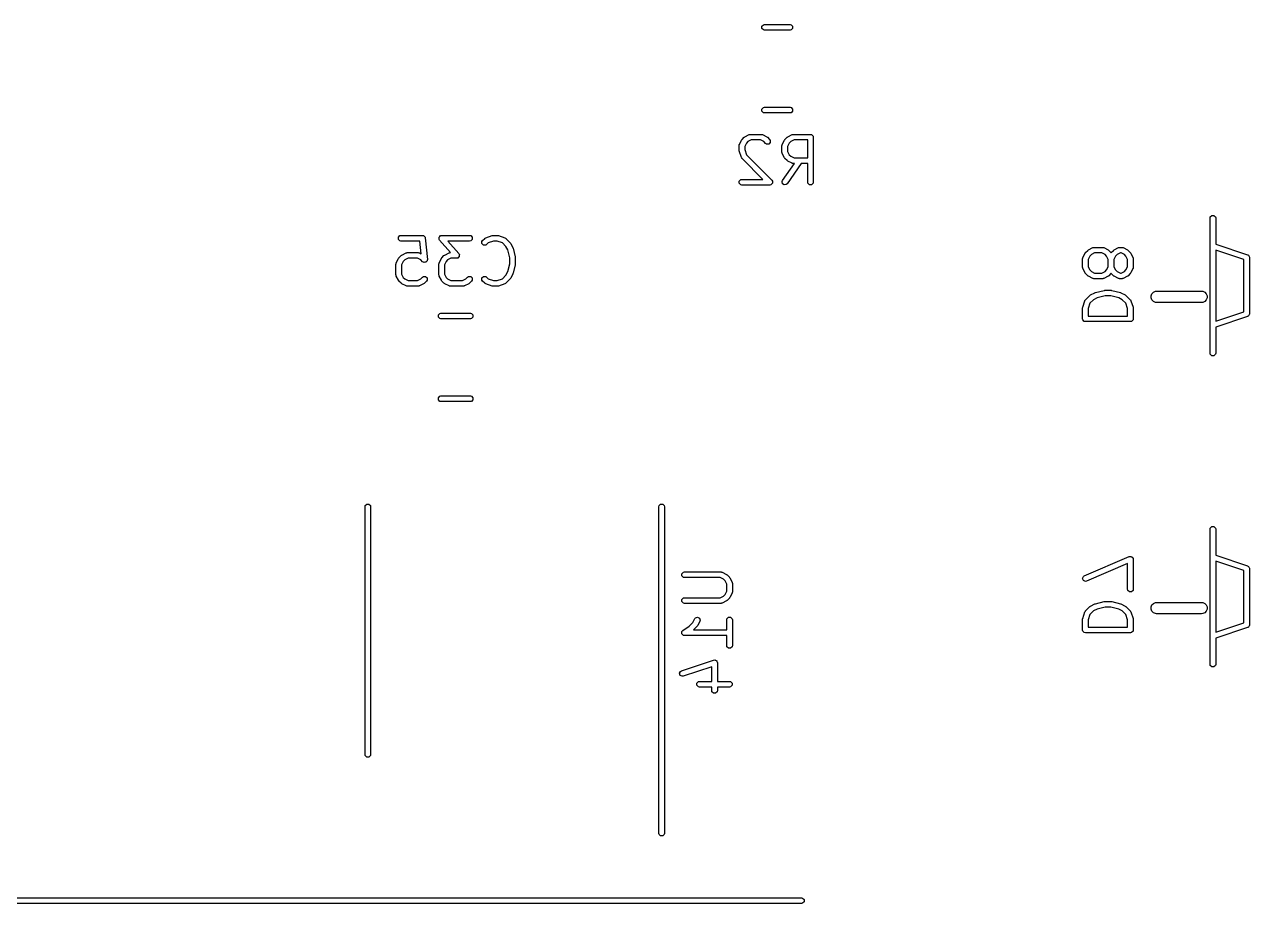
# Model space of a CAD drawing. Header units: inches. Extents: x 0.38 to 5.39, y 0.12 to 3.22.
# Drawn here: x 4.491 to 5.348, y 1.86 to 2.475 of the extents above; entities that cross this region are included whole.
import ezdxf

# ---------------------------------------------------------------- set-up
doc = ezdxf.new("R2010")
doc.units = ezdxf.units.IN
doc.header["$MEASUREMENT"] = 0
doc.layers.add('BLACK', color=250, linetype='CONTINUOUS')

msp = doc.modelspace()

# ---------------------------------------------------------------- linework, layer by layer
at = {"layer": 'BLACK', "linetype": 'CONTINUOUS'}
for p, q in [((5.0069, 2.47363), (5.00796, 2.47469)), ((5.0069, 2.47212), (5.0069, 2.47363)), ((5.00796, 2.47106), (5.0069, 2.47212)), ((5.00796, 2.47469), (5.00872, 2.47484)), ((5.00872, 2.47091), (5.00796, 2.47106)), ((5.00872, 2.47484), (5.0266, 2.47484)), ((5.0266, 2.47091), (5.00872, 2.47091)), ((5.0266, 2.47484), (5.02735, 2.47469)), ((5.02735, 2.47106), (5.0266, 2.47091)), ((5.02735, 2.47469), (5.02842, 2.47363)), ((5.02842, 2.47212), (5.02735, 2.47106)), ((5.02842, 2.47363), (5.02842, 2.47212)), ((5.0069, 2.41575), (5.00796, 2.41682)), ((5.0069, 2.41425), (5.0069, 2.41575)), ((5.00796, 2.41682), (5.00872, 2.41697)), ((5.00872, 2.41697), (5.0266, 2.41697)), ((5.0266, 2.41697), (5.02735, 2.41682)), ((5.02735, 2.41682), (5.02842, 2.41575)), ((5.02842, 2.41575), (5.02842, 2.41425)), ((5.00796, 2.41318), (5.0069, 2.41425)), ((5.00872, 2.41303), (5.00796, 2.41318)), ((5.0266, 2.41303), (5.00872, 2.41303)), ((5.02735, 2.41318), (5.0266, 2.41303)), ((5.02842, 2.41425), (5.02735, 2.41318)), ((4.99094, 2.39011), (4.99096, 2.3902)), ((4.99094, 2.38711), (4.99094, 2.39011)), ((4.99095, 2.39025), (4.99103, 2.39055)), ((4.99096, 2.3902), (4.99095, 2.39025)), ((4.99103, 2.39055), (4.99109, 2.39086)), ((4.99109, 2.39086), (4.99112, 2.39089)), ((4.99112, 2.39089), (4.99115, 2.39099)), ((4.99115, 2.39099), (4.99265, 2.39399)), ((4.99265, 2.39399), (4.99284, 2.39424)), ((4.99284, 2.39424), (4.99302, 2.3945)), ((4.99302, 2.3945), (4.99452, 2.396)), ((4.99452, 2.396), (4.99478, 2.39617)), ((4.99478, 2.39617), (4.99503, 2.39637)), ((4.99603, 2.39194), (4.99488, 2.38964)), ((4.99503, 2.39637), (4.99803, 2.39787)), ((4.99708, 2.39299), (4.99603, 2.39194)), ((4.99937, 2.39414), (4.99708, 2.39299)), ((4.99803, 2.39787), (4.99812, 2.39789)), ((4.99812, 2.39789), (4.99816, 2.39793)), ((4.99816, 2.39793), (4.99847, 2.39799)), ((4.99847, 2.39799), (4.99877, 2.39807)), ((4.99877, 2.39807), (4.99881, 2.39806)), ((4.99881, 2.39806), (4.99891, 2.39807)), ((4.99891, 2.39807), (5.00641, 2.39807)), ((5.00594, 2.39414), (4.99937, 2.39414)), ((5.00824, 2.39299), (5.00594, 2.39414)), ((5.00641, 2.39807), (5.00651, 2.39806)), ((5.00651, 2.39806), (5.00655, 2.39807)), ((5.00655, 2.39807), (5.00685, 2.39799)), ((5.00685, 2.39799), (5.00716, 2.39793)), ((5.00716, 2.39793), (5.00719, 2.39789)), ((5.00719, 2.39789), (5.00729, 2.39787)), ((5.00729, 2.39787), (5.01029, 2.39637)), ((5.00952, 2.39171), (5.00824, 2.39299)), ((5.01016, 2.39129), (5.00952, 2.39171)), ((5.01166, 2.39129), (5.01016, 2.39129)), ((5.01029, 2.39637), (5.01054, 2.39617)), ((5.01054, 2.39617), (5.0108, 2.396)), ((5.0108, 2.396), (5.0123, 2.3945)), ((5.01273, 2.39235), (5.01166, 2.39129)), ((5.0123, 2.3945), (5.01273, 2.39386)), ((5.01273, 2.39386), (5.01273, 2.39235)), ((5.02094, 2.39025), (5.02103, 2.39055)), ((5.02096, 2.3902), (5.02094, 2.39025)), ((5.02094, 2.39011), (5.02096, 2.3902)), ((5.02094, 2.38561), (5.02094, 2.39011)), ((5.02103, 2.39055), (5.02109, 2.39086)), ((5.02109, 2.39086), (5.02112, 2.39089)), ((5.02112, 2.39089), (5.02115, 2.39099)), ((5.02115, 2.39099), (5.02265, 2.39399)), ((5.02265, 2.39399), (5.02284, 2.39424)), ((5.02284, 2.39424), (5.02301, 2.3945)), ((5.02301, 2.3945), (5.02451, 2.396)), ((5.02451, 2.396), (5.02478, 2.39617)), ((5.02478, 2.39617), (5.02503, 2.39637)), ((5.02602, 2.39194), (5.02488, 2.38964)), ((5.02503, 2.39637), (5.02803, 2.39787)), ((5.02707, 2.39299), (5.02602, 2.39194)), ((5.02937, 2.39414), (5.02707, 2.39299)), ((5.02803, 2.39787), (5.02812, 2.39789)), ((5.02812, 2.39789), (5.02815, 2.39793)), ((5.02815, 2.39793), (5.02846, 2.39799)), ((5.02846, 2.39799), (5.02877, 2.39807)), ((5.02877, 2.39807), (5.02881, 2.39806)), ((5.02881, 2.39806), (5.02891, 2.39807)), ((5.02891, 2.39807), (5.0409, 2.39807)), ((5.03894, 2.39414), (5.02937, 2.39414)), ((5.03894, 2.38158), (5.03894, 2.39414)), ((5.0409, 2.39807), (5.04166, 2.39793)), ((5.04166, 2.39793), (5.04272, 2.39686)), ((5.04272, 2.39686), (5.04287, 2.39611)), ((5.04287, 2.39611), (5.04287, 2.36461)), ((4.991, 2.3868), (4.99094, 2.38711)), ((4.99104, 2.38649), (4.991, 2.3868)), ((4.99254, 2.38199), (4.99104, 2.38649)), ((4.99259, 2.3819), (4.99254, 2.38199)), ((4.99259, 2.38185), (4.99259, 2.3819)), ((4.99277, 2.38159), (4.99259, 2.38185)), ((4.99292, 2.38132), (4.99277, 2.38159)), ((4.99488, 2.38964), (4.99488, 2.38743)), ((4.99488, 2.38743), (4.99613, 2.38367)), ((4.99613, 2.38367), (5.0138, 2.366)), ((5.02096, 2.38551), (5.02094, 2.38561)), ((5.02094, 2.38547), (5.02096, 2.38551)), ((5.02103, 2.38516), (5.02094, 2.38547)), ((5.02109, 2.38485), (5.02103, 2.38516)), ((5.02112, 2.38482), (5.02109, 2.38485)), ((5.02115, 2.38473), (5.02112, 2.38482)), ((5.02265, 2.38173), (5.02115, 2.38473)), ((5.02284, 2.38148), (5.02265, 2.38173)), ((5.02301, 2.38122), (5.02284, 2.38148)), ((5.02488, 2.38964), (5.02488, 2.38607)), ((5.02488, 2.38607), (5.02602, 2.38377)), ((5.02602, 2.38377), (5.02707, 2.38273)), ((5.02707, 2.38273), (5.02937, 2.38158)), ((5.02937, 2.38158), (5.03894, 2.38158)), ((4.99296, 2.3813), (4.99292, 2.38132)), ((4.99302, 2.38122), (4.99296, 2.3813)), ((5.00766, 2.36658), (4.99302, 2.38122)), ((5.02129, 2.36574), (5.02962, 2.37764)), ((5.02451, 2.37972), (5.02301, 2.38122)), ((5.02478, 2.37954), (5.02451, 2.37972)), ((5.03443, 2.37764), (5.02452, 2.36348)), ((5.02503, 2.37935), (5.02478, 2.37954)), ((5.02803, 2.37785), (5.02503, 2.37935)), ((5.02812, 2.37782), (5.02803, 2.37785)), ((5.02815, 2.37779), (5.02812, 2.37782)), ((5.02846, 2.37773), (5.02815, 2.37779)), ((5.02877, 2.37765), (5.02846, 2.37773)), ((5.02881, 2.37766), (5.02877, 2.37765)), ((5.02891, 2.37764), (5.02881, 2.37766)), ((5.02962, 2.37764), (5.02891, 2.37764)), ((5.03894, 2.37764), (5.03443, 2.37764)), ((5.03894, 2.36461), (5.03894, 2.37764)), ((4.99109, 2.36536), (4.99216, 2.36643)), ((4.99109, 2.36386), (4.99109, 2.36536)), ((4.99216, 2.36643), (4.99291, 2.36658)), ((4.99291, 2.36658), (5.00766, 2.36658)), ((5.0138, 2.366), (5.01423, 2.36536)), ((5.01423, 2.36536), (5.01423, 2.36386)), ((5.02098, 2.36504), (5.02129, 2.36574)), ((5.02125, 2.36355), (5.02098, 2.36504)), ((5.03909, 2.36386), (5.03894, 2.36461)), ((5.04287, 2.36461), (5.04272, 2.36386)), ((4.99216, 2.36279), (4.99109, 2.36386)), ((4.99291, 2.36264), (4.99216, 2.36279)), ((5.01241, 2.36264), (4.99291, 2.36264)), ((5.01316, 2.36279), (5.01241, 2.36264)), ((5.01423, 2.36386), (5.01316, 2.36279)), ((5.02248, 2.36269), (5.02125, 2.36355)), ((5.02396, 2.36295), (5.02248, 2.36269)), ((5.02452, 2.36348), (5.02396, 2.36295)), ((5.04015, 2.36279), (5.03909, 2.36386)), ((5.04166, 2.36279), (5.04015, 2.36279)), ((5.04272, 2.36386), (5.04166, 2.36279)), ((5.32031, 2.33961), (5.32046, 2.34036)), ((5.32031, 2.24512), (5.32031, 2.33961)), ((5.32046, 2.34036), (5.32153, 2.34142)), ((5.32153, 2.34142), (5.32304, 2.34142)), ((5.32304, 2.34142), (5.3241, 2.34036)), ((5.3241, 2.34036), (5.32425, 2.33961)), ((5.32425, 2.33961), (5.32425, 2.32134)), ((4.75269, 2.32619), (4.75376, 2.32726)), ((4.75269, 2.32468), (4.75269, 2.32619)), ((4.75376, 2.32362), (4.75269, 2.32468)), ((4.75376, 2.32726), (4.75451, 2.32741)), ((4.75451, 2.32347), (4.75376, 2.32362)), ((4.75451, 2.32741), (4.76951, 2.32741)), ((4.76773, 2.32347), (4.75451, 2.32347)), ((4.76862, 2.31459), (4.76773, 2.32347)), ((4.76951, 2.32741), (4.76998, 2.32731)), ((4.76998, 2.32731), (4.77008, 2.32732)), ((4.77008, 2.32732), (4.77012, 2.32728)), ((4.77012, 2.32728), (4.77026, 2.32726)), ((4.77026, 2.32726), (4.77073, 2.32679)), ((4.77073, 2.32679), (4.77124, 2.32637)), ((4.77124, 2.32637), (4.77128, 2.32623)), ((4.77128, 2.32623), (4.77133, 2.32619)), ((4.77133, 2.32619), (4.77133, 2.32609)), ((4.77133, 2.32609), (4.77147, 2.32563)), ((4.77147, 2.32563), (4.77297, 2.31063)), ((4.78114, 2.32481), (4.78119, 2.3255)), ((4.78119, 2.32473), (4.78114, 2.32481)), ((4.78119, 2.32619), (4.78124, 2.32624)), ((4.78119, 2.3255), (4.78119, 2.32619)), ((4.78119, 2.32468), (4.78119, 2.32473)), ((4.78125, 2.32463), (4.78119, 2.32468)), ((4.78124, 2.32631), (4.78176, 2.32677)), ((4.78124, 2.32624), (4.78124, 2.32631)), ((4.78153, 2.32414), (4.78125, 2.32463)), ((4.78917, 2.31541), (4.78153, 2.32414)), ((4.78176, 2.32677), (4.78225, 2.32726)), ((4.78225, 2.32726), (4.78234, 2.32727)), ((4.78234, 2.32727), (4.78238, 2.3273)), ((4.78238, 2.3273), (4.78246, 2.3273)), ((4.78246, 2.3273), (4.78301, 2.32741)), ((4.78301, 2.32741), (4.8025, 2.32741)), ((4.8025, 2.32347), (4.78735, 2.32347)), ((4.78735, 2.32347), (4.79499, 2.31473)), ((4.8025, 2.32741), (4.80326, 2.32726)), ((4.80326, 2.32362), (4.8025, 2.32347)), ((4.80326, 2.32726), (4.80432, 2.32619)), ((4.80432, 2.32468), (4.80326, 2.32362)), ((4.80432, 2.32619), (4.80432, 2.32468)), ((4.81118, 2.32319), (4.81161, 2.32383)), ((4.81118, 2.32168), (4.81118, 2.32319)), ((4.81225, 2.32062), (4.81118, 2.32168)), ((4.81161, 2.32383), (4.81311, 2.32533)), ((4.81311, 2.32533), (4.81319, 2.32538)), ((4.81319, 2.32538), (4.81321, 2.32542)), ((4.81321, 2.32542), (4.81349, 2.32558)), ((4.81349, 2.32558), (4.81375, 2.32576)), ((4.81375, 2.32576), (4.8138, 2.32576)), ((4.8138, 2.32576), (4.81388, 2.3258)), ((4.81388, 2.3258), (4.81838, 2.3273)), ((4.81557, 2.32222), (4.8144, 2.32105)), ((4.81932, 2.32347), (4.81557, 2.32222)), ((4.81838, 2.3273), (4.81869, 2.32734)), ((4.81869, 2.32734), (4.819, 2.32741)), ((4.819, 2.32741), (4.822, 2.32741)), ((4.82168, 2.32347), (4.81932, 2.32347)), ((4.82544, 2.32222), (4.82168, 2.32347)), ((4.822, 2.32741), (4.82231, 2.32734)), ((4.82231, 2.32734), (4.82262, 2.3273)), ((4.82262, 2.3273), (4.82712, 2.3258)), ((4.82788, 2.31977), (4.82544, 2.32222)), ((4.82712, 2.3258), (4.82721, 2.32576)), ((4.82721, 2.32576), (4.82726, 2.32576)), ((4.82726, 2.32576), (4.82752, 2.32558)), ((4.82752, 2.32558), (4.82779, 2.32542)), ((4.82779, 2.32542), (4.82781, 2.32538)), ((4.82781, 2.32538), (4.82789, 2.32533)), ((4.82789, 2.32533), (4.83089, 2.32233)), ((4.83089, 2.32233), (4.83107, 2.32207)), ((4.83107, 2.32207), (4.83126, 2.32182)), ((4.83126, 2.32182), (4.83276, 2.31882)), ((4.75312, 2.31183), (4.75462, 2.31333)), ((4.75462, 2.31333), (4.75488, 2.31351)), ((4.75488, 2.31351), (4.75513, 2.3137)), ((4.75513, 2.3137), (4.75813, 2.3152)), ((4.75813, 2.3152), (4.75822, 2.31523)), ((4.75822, 2.31523), (4.75826, 2.31526)), ((4.75826, 2.31526), (4.75857, 2.31532)), ((4.75857, 2.31532), (4.75887, 2.3154)), ((4.75887, 2.3154), (4.75891, 2.31539)), ((4.75891, 2.31539), (4.75901, 2.31541)), ((4.75901, 2.31541), (4.76651, 2.31541)), ((4.76651, 2.31541), (4.76661, 2.31539)), ((4.76661, 2.31539), (4.76665, 2.3154)), ((4.76665, 2.3154), (4.76695, 2.31532)), ((4.76695, 2.31532), (4.76726, 2.31526)), ((4.76726, 2.31526), (4.76729, 2.31523)), ((4.76729, 2.31523), (4.76739, 2.3152)), ((4.76739, 2.3152), (4.76862, 2.31459)), ((4.78311, 2.31183), (4.78461, 2.31333)), ((4.78461, 2.31333), (4.78488, 2.31351)), ((4.78488, 2.31351), (4.78513, 2.3137)), ((4.78513, 2.3137), (4.78813, 2.3152)), ((4.78813, 2.3152), (4.78822, 2.31523)), ((4.78822, 2.31523), (4.78825, 2.31526)), ((4.78825, 2.31526), (4.78856, 2.31532)), ((4.78856, 2.31532), (4.78887, 2.3154)), ((4.78887, 2.3154), (4.78891, 2.31539)), ((4.78891, 2.31539), (4.78901, 2.31541)), ((4.78901, 2.31541), (4.78917, 2.31541)), ((4.79499, 2.31473), (4.79527, 2.31425)), ((4.79527, 2.31425), (4.79532, 2.31419)), ((4.79532, 2.31419), (4.79532, 2.31415)), ((4.79532, 2.31415), (4.79537, 2.31407)), ((4.79537, 2.31407), (4.79532, 2.31338)), ((4.79532, 2.31338), (4.79532, 2.31269)), ((4.81376, 2.32062), (4.81225, 2.32062)), ((4.8144, 2.32105), (4.81376, 2.32062)), ((4.82914, 2.31725), (4.82788, 2.31977)), ((4.83053, 2.3117), (4.82914, 2.31725)), ((4.83276, 2.31882), (4.83282, 2.31861)), ((4.83282, 2.31861), (4.83291, 2.31842)), ((4.83291, 2.31842), (4.83441, 2.31242)), ((5.23135, 2.31199), (5.23285, 2.31499)), ((5.23285, 2.31499), (5.23305, 2.31524)), ((5.23305, 2.31524), (5.23322, 2.3155)), ((5.23322, 2.3155), (5.23472, 2.317)), ((5.23472, 2.317), (5.23498, 2.31718)), ((5.23498, 2.31718), (5.23523, 2.31737)), ((5.23623, 2.31294), (5.23508, 2.31065)), ((5.23523, 2.31737), (5.23823, 2.31887)), ((5.23728, 2.31399), (5.23623, 2.31294)), ((5.23958, 2.31514), (5.23728, 2.31399)), ((5.23823, 2.31887), (5.23833, 2.3189)), ((5.23833, 2.3189), (5.23836, 2.31893)), ((5.23836, 2.31893), (5.23867, 2.31899)), ((5.23867, 2.31899), (5.23897, 2.31907)), ((5.23897, 2.31907), (5.23902, 2.31906)), ((5.23902, 2.31906), (5.23911, 2.31908)), ((5.23911, 2.31908), (5.24511, 2.31908)), ((5.24465, 2.31514), (5.23958, 2.31514)), ((5.24695, 2.31399), (5.24465, 2.31514)), ((5.24511, 2.31908), (5.24521, 2.31906)), ((5.24521, 2.31906), (5.24525, 2.31907)), ((5.24525, 2.31907), (5.24556, 2.31899)), ((5.24556, 2.31899), (5.24587, 2.31893)), ((5.24587, 2.31893), (5.2459, 2.3189)), ((5.2459, 2.3189), (5.24599, 2.31887)), ((5.24599, 2.31887), (5.24899, 2.31737)), ((5.24799, 2.31294), (5.24695, 2.31399)), ((5.24914, 2.31065), (5.24799, 2.31294)), ((5.24899, 2.31737), (5.24924, 2.31718)), ((5.24924, 2.31718), (5.2495, 2.317)), ((5.2495, 2.317), (5.251, 2.3155)), ((5.251, 2.3155), (5.25111, 2.31534)), ((5.25111, 2.31534), (5.25122, 2.3155)), ((5.25122, 2.3155), (5.25272, 2.317)), ((5.25272, 2.317), (5.25298, 2.31718)), ((5.25298, 2.31718), (5.25323, 2.31737)), ((5.25423, 2.31294), (5.25308, 2.31065)), ((5.25323, 2.31737), (5.25623, 2.31887)), ((5.25528, 2.31399), (5.25423, 2.31294)), ((5.25758, 2.31514), (5.25528, 2.31399)), ((5.25623, 2.31887), (5.25633, 2.3189)), ((5.25633, 2.3189), (5.25636, 2.31893)), ((5.25636, 2.31893), (5.25667, 2.31899)), ((5.25667, 2.31899), (5.25697, 2.31907)), ((5.25697, 2.31907), (5.25701, 2.31906)), ((5.25701, 2.31906), (5.25711, 2.31908)), ((5.25711, 2.31908), (5.25861, 2.31908)), ((5.25815, 2.31514), (5.25758, 2.31514)), ((5.26044, 2.31399), (5.25815, 2.31514)), ((5.25861, 2.31908), (5.25871, 2.31906)), ((5.25871, 2.31906), (5.25875, 2.31907)), ((5.25875, 2.31907), (5.25905, 2.31899)), ((5.25905, 2.31899), (5.25936, 2.31893)), ((5.25936, 2.31893), (5.2594, 2.3189)), ((5.2594, 2.3189), (5.25949, 2.31887)), ((5.25949, 2.31887), (5.26249, 2.31737)), ((5.26149, 2.31294), (5.26044, 2.31399)), ((5.26264, 2.31065), (5.26149, 2.31294)), ((5.26249, 2.31737), (5.26274, 2.31718)), ((5.26274, 2.31718), (5.263, 2.317)), ((5.263, 2.317), (5.2645, 2.3155)), ((5.2645, 2.3155), (5.26468, 2.31524)), ((5.26468, 2.31524), (5.26487, 2.31499)), ((5.26487, 2.31499), (5.26637, 2.31199)), ((5.32425, 2.32134), (5.34653, 2.31391)), ((5.34394, 2.31063), (5.32425, 2.31719)), ((5.32425, 2.31719), (5.32425, 2.26753)), ((5.34653, 2.31391), (5.34661, 2.31387)), ((5.34661, 2.31387), (5.34666, 2.31387)), ((5.34666, 2.31387), (5.34672, 2.31381)), ((5.34672, 2.31381), (5.3472, 2.31353)), ((5.3472, 2.31353), (5.3474, 2.31312)), ((5.3474, 2.31312), (5.34772, 2.3128)), ((4.75104, 2.30744), (4.75106, 2.30754)), ((4.75104, 2.29994), (4.75104, 2.30744)), ((4.75105, 2.30758), (4.75113, 2.30788)), ((4.75106, 2.30754), (4.75105, 2.30758)), ((4.75113, 2.30788), (4.75119, 2.30819)), ((4.75119, 2.30819), (4.75122, 2.30822)), ((4.75122, 2.30822), (4.75125, 2.30832)), ((4.75125, 2.30832), (4.75275, 2.31132)), ((4.75275, 2.31132), (4.75294, 2.31157)), ((4.75294, 2.31157), (4.75312, 2.31183)), ((4.75613, 2.30927), (4.75498, 2.30697)), ((4.75498, 2.30697), (4.75498, 2.30041)), ((4.75718, 2.31032), (4.75613, 2.30927)), ((4.75947, 2.31147), (4.75718, 2.31032)), ((4.76604, 2.31147), (4.75947, 2.31147)), ((4.76834, 2.31032), (4.76604, 2.31147)), ((4.76962, 2.30905), (4.76834, 2.31032)), ((4.77026, 2.30862), (4.76962, 2.30905)), ((4.77036, 2.30862), (4.77026, 2.30862)), ((4.77044, 2.30855), (4.77036, 2.30862)), ((4.7711, 2.30862), (4.77044, 2.30855)), ((4.77176, 2.30862), (4.7711, 2.30862)), ((4.77184, 2.30869), (4.77176, 2.30862)), ((4.77194, 2.3087), (4.77184, 2.30869)), ((4.77236, 2.30922), (4.77194, 2.3087)), ((4.77283, 2.30969), (4.77236, 2.30922)), ((4.77289, 2.30987), (4.77283, 2.30979)), ((4.77283, 2.30979), (4.77283, 2.30969)), ((4.77297, 2.31063), (4.77289, 2.30987)), ((4.78104, 2.30758), (4.78113, 2.30788)), ((4.78106, 2.30754), (4.78104, 2.30758)), ((4.78104, 2.30744), (4.78106, 2.30754)), ((4.78104, 2.29994), (4.78104, 2.30744)), ((4.78113, 2.30788), (4.78119, 2.30819)), ((4.78119, 2.30819), (4.78122, 2.30822)), ((4.78122, 2.30822), (4.78125, 2.30832)), ((4.78125, 2.30832), (4.78275, 2.31132)), ((4.78275, 2.31132), (4.78294, 2.31157)), ((4.78294, 2.31157), (4.78311, 2.31183)), ((4.78612, 2.30927), (4.78498, 2.30697)), ((4.78498, 2.30697), (4.78498, 2.30041)), ((4.78717, 2.31032), (4.78612, 2.30927)), ((4.78947, 2.31147), (4.78717, 2.31032)), ((4.79351, 2.31147), (4.78947, 2.31147)), ((4.79405, 2.31158), (4.79351, 2.31147)), ((4.79414, 2.31157), (4.79405, 2.31158)), ((4.79417, 2.3116), (4.79414, 2.31157)), ((4.79426, 2.31162), (4.79417, 2.3116)), ((4.79475, 2.31211), (4.79426, 2.31162)), ((4.79527, 2.31257), (4.79475, 2.31211)), ((4.79532, 2.31269), (4.79527, 2.31264)), ((4.79527, 2.31264), (4.79527, 2.31257)), ((4.82914, 2.30213), (4.83053, 2.30768)), ((4.83053, 2.30768), (4.83053, 2.3117)), ((4.83441, 2.30696), (4.83291, 2.30096)), ((4.83441, 2.31242), (4.83442, 2.31218)), ((4.83442, 2.3072), (4.83441, 2.30696)), ((4.83442, 2.31218), (4.83447, 2.31194)), ((4.83447, 2.30744), (4.83442, 2.3072)), ((4.83447, 2.31194), (4.83447, 2.30744)), ((5.23115, 2.31125), (5.23123, 2.31155)), ((5.23117, 2.31121), (5.23115, 2.31125)), ((5.23115, 2.31111), (5.23117, 2.31121)), ((5.23115, 2.30511), (5.23115, 2.31111)), ((5.23117, 2.30501), (5.23115, 2.30511)), ((5.23115, 2.30497), (5.23117, 2.30501)), ((5.23123, 2.30467), (5.23115, 2.30497)), ((5.23123, 2.31155), (5.2313, 2.31186)), ((5.2313, 2.30436), (5.23123, 2.30467)), ((5.2313, 2.31186), (5.23133, 2.3119)), ((5.23133, 2.30433), (5.2313, 2.30436)), ((5.23133, 2.3119), (5.23135, 2.31199)), ((5.23135, 2.30423), (5.23133, 2.30433)), ((5.23508, 2.31065), (5.23508, 2.30558)), ((5.23508, 2.30558), (5.23623, 2.30328)), ((5.24799, 2.30328), (5.24914, 2.30558)), ((5.24914, 2.30558), (5.24914, 2.31065)), ((5.25308, 2.31065), (5.25308, 2.30558)), ((5.25308, 2.30558), (5.25423, 2.30328)), ((5.26149, 2.30328), (5.26264, 2.30558)), ((5.26264, 2.30558), (5.26264, 2.31065)), ((5.26637, 2.31199), (5.2664, 2.3119)), ((5.2664, 2.30433), (5.26637, 2.30423)), ((5.2664, 2.3119), (5.26643, 2.31186)), ((5.26643, 2.30436), (5.2664, 2.30433)), ((5.26643, 2.31186), (5.26649, 2.31155)), ((5.26649, 2.30467), (5.26643, 2.30436)), ((5.26649, 2.31155), (5.26657, 2.31125)), ((5.26657, 2.30497), (5.26649, 2.30467)), ((5.26657, 2.31125), (5.26656, 2.31121)), ((5.26656, 2.31121), (5.26658, 2.31111)), ((5.26658, 2.30511), (5.26656, 2.30501)), ((5.26656, 2.30501), (5.26657, 2.30497)), ((5.26658, 2.31111), (5.26658, 2.30511)), ((5.34394, 2.2741), (5.34394, 2.31063)), ((5.34772, 2.3128), (5.34783, 2.31226)), ((5.34783, 2.31226), (5.34787, 2.31219)), ((5.34787, 2.31219), (5.34785, 2.31214)), ((5.34785, 2.31214), (5.34787, 2.31205)), ((5.34787, 2.31205), (5.34787, 2.27268)), ((4.75106, 2.29984), (4.75104, 2.29994)), ((4.75105, 2.2998), (4.75106, 2.29984)), ((4.75113, 2.2995), (4.75105, 2.2998)), ((4.75119, 2.29919), (4.75113, 2.2995)), ((4.75122, 2.29916), (4.75119, 2.29919)), ((4.75125, 2.29906), (4.75122, 2.29916)), ((4.75275, 2.29606), (4.75125, 2.29906)), ((4.75294, 2.29581), (4.75275, 2.29606)), ((4.75312, 2.29555), (4.75294, 2.29581)), ((4.75498, 2.30041), (4.75613, 2.29811)), ((4.75613, 2.29811), (4.75718, 2.29706)), ((4.75718, 2.29706), (4.75947, 2.29591)), ((4.75947, 2.29591), (4.76604, 2.29591)), ((4.76604, 2.29591), (4.76834, 2.29706)), ((4.76834, 2.29706), (4.76962, 2.29833)), ((4.76962, 2.29833), (4.77026, 2.29876)), ((4.77026, 2.29876), (4.77176, 2.29876)), ((4.77176, 2.29876), (4.77283, 2.29769)), ((4.77283, 2.29619), (4.7724, 2.29555)), ((4.77283, 2.29769), (4.77283, 2.29619)), ((4.78106, 2.29984), (4.78104, 2.29994)), ((4.78104, 2.2998), (4.78106, 2.29984)), ((4.78113, 2.2995), (4.78104, 2.2998)), ((4.78119, 2.29919), (4.78113, 2.2995)), ((4.78122, 2.29916), (4.78119, 2.29919)), ((4.78125, 2.29906), (4.78122, 2.29916)), ((4.78275, 2.29606), (4.78125, 2.29906)), ((4.78294, 2.29581), (4.78275, 2.29606)), ((4.78311, 2.29555), (4.78294, 2.29581)), ((4.78498, 2.30041), (4.78612, 2.29811)), ((4.78612, 2.29811), (4.78717, 2.29706)), ((4.78717, 2.29706), (4.78947, 2.29591)), ((4.78947, 2.29591), (4.79754, 2.29591)), ((4.79754, 2.29591), (4.79984, 2.29706)), ((4.79984, 2.29706), (4.80111, 2.29833)), ((4.80111, 2.29833), (4.80175, 2.29876)), ((4.80175, 2.29876), (4.80326, 2.29876)), ((4.80326, 2.29876), (4.80432, 2.29769)), ((4.80432, 2.29619), (4.8039, 2.29555)), ((4.80432, 2.29769), (4.80432, 2.29619)), ((4.81118, 2.29769), (4.81225, 2.29876)), ((4.81118, 2.29619), (4.81118, 2.29769)), ((4.81161, 2.29555), (4.81118, 2.29619)), ((4.81225, 2.29876), (4.81376, 2.29876)), ((4.81376, 2.29876), (4.8144, 2.29833)), ((4.8144, 2.29833), (4.81557, 2.29716)), ((4.81557, 2.29716), (4.81932, 2.29591)), ((4.81932, 2.29591), (4.82168, 2.29591)), ((4.82168, 2.29591), (4.82544, 2.29716)), ((4.82544, 2.29716), (4.82788, 2.29961)), ((4.82788, 2.29961), (4.82914, 2.30213)), ((4.83089, 2.29705), (4.82789, 2.29405)), ((4.83107, 2.29731), (4.83089, 2.29705)), ((4.83126, 2.29756), (4.83107, 2.29731)), ((4.83276, 2.30056), (4.83126, 2.29756)), ((4.83282, 2.30077), (4.83276, 2.30056)), ((4.83291, 2.30096), (4.83282, 2.30077)), ((5.23285, 2.30123), (5.23135, 2.30423)), ((5.23305, 2.30098), (5.23285, 2.30123)), ((5.23322, 2.30072), (5.23305, 2.30098)), ((5.23472, 2.29922), (5.23322, 2.30072)), ((5.23498, 2.29904), (5.23472, 2.29922)), ((5.23523, 2.29885), (5.23498, 2.29904)), ((5.23823, 2.29735), (5.23523, 2.29885)), ((5.23623, 2.30328), (5.23728, 2.30223)), ((5.23728, 2.30223), (5.23958, 2.30108)), ((5.23833, 2.29732), (5.23823, 2.29735)), ((5.23836, 2.29729), (5.23833, 2.29732)), ((5.23867, 2.29723), (5.23836, 2.29729)), ((5.23897, 2.29715), (5.23867, 2.29723)), ((5.23902, 2.29716), (5.23897, 2.29715)), ((5.23911, 2.29714), (5.23902, 2.29716)), ((5.24511, 2.29714), (5.23911, 2.29714)), ((5.23958, 2.30108), (5.24465, 2.30108)), ((5.24465, 2.30108), (5.24695, 2.30223)), ((5.24521, 2.29716), (5.24511, 2.29714)), ((5.24525, 2.29715), (5.24521, 2.29716)), ((5.24556, 2.29723), (5.24525, 2.29715)), ((5.24587, 2.29729), (5.24556, 2.29723)), ((5.2459, 2.29732), (5.24587, 2.29729)), ((5.24599, 2.29735), (5.2459, 2.29732)), ((5.24899, 2.29885), (5.24599, 2.29735)), ((5.24695, 2.30223), (5.24799, 2.30328)), ((5.24924, 2.29904), (5.24899, 2.29885)), ((5.2495, 2.29922), (5.24924, 2.29904)), ((5.251, 2.30072), (5.2495, 2.29922)), ((5.25111, 2.30088), (5.251, 2.30072)), ((5.25122, 2.30072), (5.25111, 2.30088)), ((5.25272, 2.29922), (5.25122, 2.30072)), ((5.25298, 2.29904), (5.25272, 2.29922)), ((5.25323, 2.29885), (5.25298, 2.29904)), ((5.25623, 2.29735), (5.25323, 2.29885)), ((5.25423, 2.30328), (5.25528, 2.30223)), ((5.25528, 2.30223), (5.25758, 2.30108)), ((5.25633, 2.29732), (5.25623, 2.29735)), ((5.25636, 2.29729), (5.25633, 2.29732)), ((5.25667, 2.29723), (5.25636, 2.29729)), ((5.25697, 2.29715), (5.25667, 2.29723)), ((5.25701, 2.29716), (5.25697, 2.29715)), ((5.25711, 2.29714), (5.25701, 2.29716)), ((5.25861, 2.29714), (5.25711, 2.29714)), ((5.25758, 2.30108), (5.25815, 2.30108)), ((5.25815, 2.30108), (5.26044, 2.30223)), ((5.25871, 2.29716), (5.25861, 2.29714)), ((5.25875, 2.29715), (5.25871, 2.29716)), ((5.25905, 2.29723), (5.25875, 2.29715)), ((5.25936, 2.29729), (5.25905, 2.29723)), ((5.2594, 2.29732), (5.25936, 2.29729)), ((5.25949, 2.29735), (5.2594, 2.29732)), ((5.26249, 2.29885), (5.25949, 2.29735)), ((5.26044, 2.30223), (5.26149, 2.30328)), ((5.26274, 2.29904), (5.26249, 2.29885)), ((5.263, 2.29922), (5.26274, 2.29904)), ((5.2645, 2.30072), (5.263, 2.29922)), ((5.26468, 2.30098), (5.2645, 2.30072)), ((5.26487, 2.30123), (5.26468, 2.30098)), ((5.26637, 2.30423), (5.26487, 2.30123)), ((4.75462, 2.29405), (4.75312, 2.29555)), ((4.75488, 2.29387), (4.75462, 2.29405)), ((4.75513, 2.29368), (4.75488, 2.29387)), ((4.75813, 2.29218), (4.75513, 2.29368)), ((4.75822, 2.29215), (4.75813, 2.29218)), ((4.75826, 2.29212), (4.75822, 2.29215)), ((4.75857, 2.29206), (4.75826, 2.29212)), ((4.75887, 2.29198), (4.75857, 2.29206)), ((4.75891, 2.29199), (4.75887, 2.29198)), ((4.75901, 2.29197), (4.75891, 2.29199)), ((4.76651, 2.29197), (4.75901, 2.29197)), ((4.76661, 2.29199), (4.76651, 2.29197)), ((4.76665, 2.29198), (4.76661, 2.29199)), ((4.76695, 2.29206), (4.76665, 2.29198)), ((4.76726, 2.29212), (4.76695, 2.29206)), ((4.76729, 2.29215), (4.76726, 2.29212)), ((4.76739, 2.29218), (4.76729, 2.29215)), ((4.77039, 2.29368), (4.76739, 2.29218)), ((4.77064, 2.29387), (4.77039, 2.29368)), ((4.7709, 2.29405), (4.77064, 2.29387)), ((4.7724, 2.29555), (4.7709, 2.29405)), ((4.78461, 2.29405), (4.78311, 2.29555)), ((4.78488, 2.29387), (4.78461, 2.29405)), ((4.78513, 2.29368), (4.78488, 2.29387)), ((4.78813, 2.29218), (4.78513, 2.29368)), ((4.78822, 2.29215), (4.78813, 2.29218)), ((4.78825, 2.29212), (4.78822, 2.29215)), ((4.78856, 2.29206), (4.78825, 2.29212)), ((4.78887, 2.29198), (4.78856, 2.29206)), ((4.78891, 2.29199), (4.78887, 2.29198)), ((4.78901, 2.29197), (4.78891, 2.29199)), ((4.79801, 2.29197), (4.78901, 2.29197)), ((4.7981, 2.29199), (4.79801, 2.29197)), ((4.79814, 2.29198), (4.7981, 2.29199)), ((4.79845, 2.29206), (4.79814, 2.29198)), ((4.79876, 2.29212), (4.79845, 2.29206)), ((4.79879, 2.29215), (4.79876, 2.29212)), ((4.79889, 2.29218), (4.79879, 2.29215)), ((4.80189, 2.29368), (4.79889, 2.29218)), ((4.80213, 2.29387), (4.80189, 2.29368)), ((4.8024, 2.29405), (4.80213, 2.29387)), ((4.8039, 2.29555), (4.8024, 2.29405)), ((4.81311, 2.29405), (4.81161, 2.29555)), ((4.81319, 2.29399), (4.81311, 2.29405)), ((4.81321, 2.29395), (4.81319, 2.29399)), ((4.81349, 2.2938), (4.81321, 2.29395)), ((4.81375, 2.29362), (4.81349, 2.2938)), ((4.8138, 2.29362), (4.81375, 2.29362)), ((4.81388, 2.29357), (4.8138, 2.29362)), ((4.81838, 2.29207), (4.81388, 2.29357)), ((4.81869, 2.29203), (4.81838, 2.29207)), ((4.819, 2.29197), (4.81869, 2.29203)), ((4.822, 2.29197), (4.819, 2.29197)), ((4.82231, 2.29203), (4.822, 2.29197)), ((4.82262, 2.29207), (4.82231, 2.29203)), ((4.82712, 2.29357), (4.82262, 2.29207)), ((4.82721, 2.29362), (4.82712, 2.29357)), ((4.82726, 2.29362), (4.82721, 2.29362)), ((4.82752, 2.2938), (4.82726, 2.29362)), ((4.82779, 2.29395), (4.82752, 2.2938)), ((4.82781, 2.29399), (4.82779, 2.29395)), ((4.82789, 2.29405), (4.82781, 2.29399)), ((5.23673, 2.28587), (5.23973, 2.28737)), ((5.23973, 2.28737), (5.23994, 2.28743)), ((5.23994, 2.28743), (5.24014, 2.28752)), ((5.24014, 2.28752), (5.24614, 2.28902)), ((5.24614, 2.28902), (5.24638, 2.28903)), ((5.24638, 2.28903), (5.24661, 2.28908)), ((5.24661, 2.28908), (5.25111, 2.28908)), ((5.25111, 2.28908), (5.25135, 2.28903)), ((5.25135, 2.28903), (5.25159, 2.28902)), ((5.25159, 2.28902), (5.25759, 2.28752)), ((5.25759, 2.28752), (5.25778, 2.28743)), ((5.25778, 2.28743), (5.25799, 2.28737)), ((5.25799, 2.28737), (5.26099, 2.28587)), ((5.27964, 2.28668), (5.28073, 2.28776)), ((5.28073, 2.28776), (5.28215, 2.28835)), ((5.28215, 2.28835), (5.28291, 2.28843)), ((5.28291, 2.28843), (5.31441, 2.28843)), ((5.31441, 2.28843), (5.31518, 2.28835)), ((5.31518, 2.28835), (5.3166, 2.28776)), ((5.3166, 2.28776), (5.31768, 2.28668)), ((5.23125, 2.27724), (5.23275, 2.28174)), ((5.23275, 2.28174), (5.2328, 2.28182)), ((5.2328, 2.28187), (5.23297, 2.28213)), ((5.2328, 2.28182), (5.2328, 2.28187)), ((5.23297, 2.28213), (5.23313, 2.2824)), ((5.23313, 2.2824), (5.23317, 2.28242)), ((5.23317, 2.28242), (5.23322, 2.28251)), ((5.23322, 2.28251), (5.23622, 2.28551)), ((5.23633, 2.28005), (5.23508, 2.27629)), ((5.23622, 2.28551), (5.23648, 2.28568)), ((5.23878, 2.2825), (5.23633, 2.28005)), ((5.23648, 2.28568), (5.23673, 2.28587)), ((5.2413, 2.28376), (5.23878, 2.2825)), ((5.24685, 2.28514), (5.2413, 2.28376)), ((5.25087, 2.28514), (5.24685, 2.28514)), ((5.25642, 2.28376), (5.25087, 2.28514)), ((5.25894, 2.2825), (5.25642, 2.28376)), ((5.26139, 2.28005), (5.25894, 2.2825)), ((5.26099, 2.28587), (5.26124, 2.28568)), ((5.26124, 2.28568), (5.2615, 2.28551)), ((5.26264, 2.27629), (5.26139, 2.28005)), ((5.2615, 2.28551), (5.2645, 2.28251)), ((5.2645, 2.28251), (5.26456, 2.28242)), ((5.26456, 2.28242), (5.2646, 2.2824)), ((5.2646, 2.2824), (5.26475, 2.28213)), ((5.26475, 2.28213), (5.26493, 2.28187)), ((5.26493, 2.28187), (5.26493, 2.28182)), ((5.26493, 2.28182), (5.26498, 2.28174)), ((5.26498, 2.28174), (5.26648, 2.27724)), ((5.27905, 2.28526), (5.27964, 2.28668)), ((5.27905, 2.28372), (5.27905, 2.28526)), ((5.27964, 2.2823), (5.27905, 2.28372)), ((5.28073, 2.28121), (5.27964, 2.2823)), ((5.28215, 2.28063), (5.28073, 2.28121)), ((5.28291, 2.28055), (5.28215, 2.28063)), ((5.31441, 2.28055), (5.28291, 2.28055)), ((5.31518, 2.28063), (5.31441, 2.28055)), ((5.3166, 2.28121), (5.31518, 2.28063)), ((5.31768, 2.2823), (5.3166, 2.28121)), ((5.31768, 2.28668), (5.31827, 2.28526)), ((5.31827, 2.28372), (5.31768, 2.2823)), ((5.31827, 2.28526), (5.31827, 2.28372)), ((4.78065, 2.27186), (4.78172, 2.27292)), ((4.78065, 2.27035), (4.78065, 2.27186)), ((4.78172, 2.26928), (4.78065, 2.27035)), ((4.78172, 2.27292), (4.78247, 2.27307)), ((4.78247, 2.27307), (4.80304, 2.27307)), ((4.80304, 2.27307), (4.80379, 2.27292)), ((4.80379, 2.27292), (4.80486, 2.27186)), ((4.80486, 2.27035), (4.80379, 2.26928)), ((4.80486, 2.27186), (4.80486, 2.27035)), ((5.23115, 2.27661), (5.23121, 2.27692)), ((5.23115, 2.26912), (5.23115, 2.27661)), ((5.23121, 2.27692), (5.23125, 2.27724)), ((5.23508, 2.27629), (5.23508, 2.27108)), ((5.23508, 2.27108), (5.26264, 2.27108)), ((5.26264, 2.27108), (5.26264, 2.27629)), ((5.26648, 2.27724), (5.26652, 2.27692)), ((5.26652, 2.27692), (5.26658, 2.27661)), ((5.26658, 2.27661), (5.26658, 2.26912)), ((5.32425, 2.26753), (5.34394, 2.2741)), ((5.34653, 2.27081), (5.32425, 2.26338)), ((5.34661, 2.27086), (5.34653, 2.27081)), ((5.34666, 2.27086), (5.34661, 2.27086)), ((5.34672, 2.27092), (5.34666, 2.27086)), ((5.3472, 2.27119), (5.34672, 2.27092)), ((5.3474, 2.2716), (5.3472, 2.27119)), ((5.34772, 2.27192), (5.3474, 2.2716)), ((5.34783, 2.27246), (5.34772, 2.27192)), ((5.34787, 2.27254), (5.34783, 2.27246)), ((5.34787, 2.27268), (5.34785, 2.27258)), ((5.34785, 2.27258), (5.34787, 2.27254)), ((4.78247, 2.26913), (4.78172, 2.26928)), ((4.80304, 2.26913), (4.78247, 2.26913)), ((4.80379, 2.26928), (4.80304, 2.26913)), ((5.2313, 2.26836), (5.23115, 2.26912)), ((5.23236, 2.2673), (5.2313, 2.26836)), ((5.23311, 2.26715), (5.23236, 2.2673)), ((5.26461, 2.26715), (5.23311, 2.26715)), ((5.26536, 2.2673), (5.26461, 2.26715)), ((5.26643, 2.26836), (5.26536, 2.2673)), ((5.26658, 2.26912), (5.26643, 2.26836)), ((5.32425, 2.26338), (5.32425, 2.24512)), ((5.32046, 2.24436), (5.32031, 2.24512)), ((5.32153, 2.2433), (5.32046, 2.24436)), ((5.3241, 2.24436), (5.32304, 2.2433)), ((5.32425, 2.24512), (5.3241, 2.24436)), ((5.32304, 2.2433), (5.32153, 2.2433)), ((4.78065, 2.21398), (4.78172, 2.21505)), ((4.78065, 2.21248), (4.78065, 2.21398)), ((4.78172, 2.21141), (4.78065, 2.21248)), ((4.78172, 2.21505), (4.78247, 2.2152)), ((4.78247, 2.21126), (4.78172, 2.21141)), ((4.78247, 2.2152), (4.80304, 2.2152)), ((4.80304, 2.21126), (4.78247, 2.21126)), ((4.80304, 2.2152), (4.80379, 2.21505)), ((4.80379, 2.21141), (4.80304, 2.21126)), ((4.80379, 2.21505), (4.80486, 2.21398)), ((4.80486, 2.21248), (4.80379, 2.21141)), ((4.80486, 2.21398), (4.80486, 2.21248)), ((4.72937, 2.13783), (4.72952, 2.13859)), ((4.72937, 2.05122), (4.72937, 2.13783)), ((4.72952, 2.13859), (4.73059, 2.13965)), ((4.73059, 2.13965), (4.73209, 2.13965)), ((4.73209, 2.13965), (4.73316, 2.13859)), ((4.73316, 2.13859), (4.73331, 2.13783)), ((4.73331, 2.13783), (4.73331, 2.05122)), ((4.93488, 2.13783), (4.93503, 2.13859)), ((4.93488, 2.05122), (4.93488, 2.13783)), ((4.93503, 2.13859), (4.9361, 2.13965)), ((4.9361, 2.13965), (4.9376, 2.13965)), ((4.9376, 2.13965), (4.93867, 2.13859)), ((4.93867, 2.13859), (4.93882, 2.13783)), ((4.93882, 2.13783), (4.93882, 2.05122)), ((5.32031, 2.12209), (5.32046, 2.12284)), ((5.32031, 2.0276), (5.32031, 2.12209)), ((5.32046, 2.12284), (5.32153, 2.12391)), ((5.32153, 2.12391), (5.32304, 2.12391)), ((5.32304, 2.12391), (5.3241, 2.12284)), ((5.3241, 2.12284), (5.32425, 2.12209)), ((5.32425, 2.12209), (5.32425, 2.10382)), ((5.23234, 2.0894), (5.26383, 2.1029)), ((5.26383, 2.1029), (5.26385, 2.1029)), ((5.26385, 2.1029), (5.26386, 2.10291)), ((5.26386, 2.10291), (5.26388, 2.10291)), ((5.26388, 2.10291), (5.26459, 2.10306)), ((5.26459, 2.10306), (5.26496, 2.10291)), ((5.26496, 2.10291), (5.26536, 2.10291)), ((5.26536, 2.10291), (5.26563, 2.10264)), ((5.26563, 2.10264), (5.26599, 2.1025)), ((5.26599, 2.1025), (5.26614, 2.10213)), ((5.26614, 2.10213), (5.26643, 2.10184)), ((5.26643, 2.10184), (5.26657, 2.10113)), ((5.26657, 2.10113), (5.26658, 2.10111)), ((5.26658, 2.10111), (5.26658, 2.10111)), ((5.26658, 2.10111), (5.26658, 2.10109)), ((5.26658, 2.10109), (5.26658, 2.08009)), ((5.32425, 2.10382), (5.34653, 2.0964)), ((5.34394, 2.09311), (5.32425, 2.09967)), ((5.32425, 2.09967), (5.32425, 2.05001)), ((4.95097, 2.09097), (4.95204, 2.09203)), ((4.95097, 2.08946), (4.95097, 2.09097)), ((4.95204, 2.09203), (4.95279, 2.09218)), ((4.95279, 2.09218), (4.97829, 2.09218)), ((4.97829, 2.09218), (4.97838, 2.09216)), ((4.97838, 2.09216), (4.97843, 2.09218)), ((4.97843, 2.09218), (4.97873, 2.0921)), ((4.97873, 2.0921), (4.97904, 2.09203)), ((4.97904, 2.09203), (4.97907, 2.092)), ((4.97907, 2.092), (4.97917, 2.09198)), ((4.97917, 2.09198), (4.98217, 2.09048)), ((4.98217, 2.09048), (4.98242, 2.09028)), ((4.98242, 2.09028), (4.98268, 2.09011)), ((5.26264, 2.0981), (5.23389, 2.08578)), ((5.26264, 2.08009), (5.26264, 2.0981)), ((5.34394, 2.05658), (5.34394, 2.09311)), ((5.34653, 2.0964), (5.34661, 2.09635)), ((5.34661, 2.09635), (5.34666, 2.09635)), ((5.34666, 2.09635), (5.34672, 2.09629)), ((5.34672, 2.09629), (5.3472, 2.09601)), ((5.3472, 2.09601), (5.3474, 2.0956)), ((5.3474, 2.0956), (5.34772, 2.09528)), ((5.34772, 2.09528), (5.34783, 2.09474)), ((5.34783, 2.09474), (5.34787, 2.09467)), ((5.34787, 2.09467), (5.34785, 2.09462)), ((5.34785, 2.09462), (5.34787, 2.09453)), ((5.34787, 2.09453), (5.34787, 2.05516)), ((4.95204, 2.0884), (4.95097, 2.08946)), ((4.95279, 2.08825), (4.95204, 2.0884)), ((4.97782, 2.08825), (4.95279, 2.08825)), ((4.98012, 2.0871), (4.97782, 2.08825)), ((4.98117, 2.08605), (4.98012, 2.0871)), ((4.98232, 2.08375), (4.98117, 2.08605)), ((4.98232, 2.07868), (4.98232, 2.08375)), ((4.98268, 2.09011), (4.98418, 2.08861)), ((4.98418, 2.08861), (4.98435, 2.08835)), ((4.98435, 2.08835), (4.98455, 2.0881)), ((4.98455, 2.0881), (4.98605, 2.0851)), ((4.98605, 2.0851), (4.98607, 2.085)), ((4.98607, 2.085), (4.98611, 2.08497)), ((4.98611, 2.08497), (4.98617, 2.08466)), ((4.98617, 2.08466), (4.98625, 2.08436)), ((4.98625, 2.08436), (4.98624, 2.08431)), ((4.98624, 2.08431), (4.98626, 2.08422)), ((4.98626, 2.08422), (4.98626, 2.07822)), ((5.23115, 2.08757), (5.23171, 2.08897)), ((5.23174, 2.08618), (5.23115, 2.08757)), ((5.23171, 2.08897), (5.23234, 2.0894)), ((5.23314, 2.08562), (5.23174, 2.08618)), ((5.23389, 2.08578), (5.23314, 2.08562)), ((4.95097, 2.07297), (4.95204, 2.07404)), ((4.95204, 2.07404), (4.95279, 2.07419)), ((4.95279, 2.07419), (4.97782, 2.07419)), ((4.97782, 2.07419), (4.98012, 2.07534)), ((4.98012, 2.07534), (4.98117, 2.07638)), ((4.98117, 2.07638), (4.98232, 2.07868)), ((4.98418, 2.07383), (4.98268, 2.07233)), ((4.98435, 2.07409), (4.98418, 2.07383)), ((4.98455, 2.07434), (4.98435, 2.07409)), ((4.98605, 2.07734), (4.98455, 2.07434)), ((4.98607, 2.07743), (4.98605, 2.07734)), ((4.98611, 2.07746), (4.98607, 2.07743)), ((4.98617, 2.07777), (4.98611, 2.07746)), ((4.98625, 2.07808), (4.98617, 2.07777)), ((4.98626, 2.07822), (4.98624, 2.07812)), ((4.98624, 2.07812), (4.98625, 2.07808)), ((5.26279, 2.07934), (5.26264, 2.08009)), ((5.26386, 2.07827), (5.26279, 2.07934)), ((5.26536, 2.07827), (5.26386, 2.07827)), ((5.26643, 2.07934), (5.26536, 2.07827)), ((5.26658, 2.08009), (5.26643, 2.07934)), ((4.95097, 2.07146), (4.95097, 2.07297)), ((4.95204, 2.0704), (4.95097, 2.07146)), ((4.95279, 2.07025), (4.95204, 2.0704)), ((4.97829, 2.07025), (4.95279, 2.07025)), ((4.97838, 2.07027), (4.97829, 2.07025)), ((4.97843, 2.07025), (4.97838, 2.07027)), ((4.97873, 2.07034), (4.97843, 2.07025)), ((4.97904, 2.0704), (4.97873, 2.07034)), ((4.97907, 2.07043), (4.97904, 2.0704)), ((4.97917, 2.07046), (4.97907, 2.07043)), ((4.98217, 2.07196), (4.97917, 2.07046)), ((4.98242, 2.07215), (4.98217, 2.07196)), ((4.98268, 2.07233), (4.98242, 2.07215)), ((5.2328, 2.06435), (5.23297, 2.06461)), ((5.23297, 2.06461), (5.23313, 2.06488)), ((5.23313, 2.06488), (5.23317, 2.0649)), ((5.23317, 2.0649), (5.23322, 2.06499)), ((5.23322, 2.06499), (5.23622, 2.06799)), ((5.23622, 2.06799), (5.23648, 2.06816)), ((5.23878, 2.06498), (5.23633, 2.06253)), ((5.23648, 2.06816), (5.23673, 2.06835)), ((5.23673, 2.06835), (5.23973, 2.06985)), ((5.2413, 2.06624), (5.23878, 2.06498)), ((5.23973, 2.06985), (5.23994, 2.06991)), ((5.23994, 2.06991), (5.24014, 2.07)), ((5.24014, 2.07), (5.24614, 2.0715)), ((5.24685, 2.06762), (5.2413, 2.06624)), ((5.24614, 2.0715), (5.24638, 2.07151)), ((5.24638, 2.07151), (5.24661, 2.07156)), ((5.24661, 2.07156), (5.25111, 2.07156)), ((5.25087, 2.06762), (5.24685, 2.06762)), ((5.25642, 2.06624), (5.25087, 2.06762)), ((5.25111, 2.07156), (5.25135, 2.07151)), ((5.25135, 2.07151), (5.25159, 2.0715)), ((5.25159, 2.0715), (5.25759, 2.07)), ((5.25894, 2.06498), (5.25642, 2.06624)), ((5.25759, 2.07), (5.25778, 2.06991)), ((5.25778, 2.06991), (5.25799, 2.06985)), ((5.25799, 2.06985), (5.26099, 2.06835)), ((5.26139, 2.06253), (5.25894, 2.06498)), ((5.26099, 2.06835), (5.26124, 2.06816)), ((5.26124, 2.06816), (5.2615, 2.06799)), ((5.2615, 2.06799), (5.2645, 2.06499)), ((5.2645, 2.06499), (5.26456, 2.0649)), ((5.26456, 2.0649), (5.2646, 2.06488)), ((5.2646, 2.06488), (5.26475, 2.06461)), ((5.26475, 2.06461), (5.26493, 2.06435)), ((5.27905, 2.06774), (5.27964, 2.06916)), ((5.27905, 2.0662), (5.27905, 2.06774)), ((5.27964, 2.06478), (5.27905, 2.0662)), ((5.27964, 2.06916), (5.28073, 2.07024)), ((5.28073, 2.0637), (5.27964, 2.06478)), ((5.28073, 2.07024), (5.28215, 2.07083)), ((5.28215, 2.07083), (5.28291, 2.07091)), ((5.28291, 2.07091), (5.31441, 2.07091)), ((5.31441, 2.07091), (5.31518, 2.07083)), ((5.31518, 2.07083), (5.3166, 2.07024)), ((5.3166, 2.07024), (5.31768, 2.06916)), ((5.31768, 2.06478), (5.3166, 2.0637)), ((5.31768, 2.06916), (5.31827, 2.06774)), ((5.31827, 2.0662), (5.31768, 2.06478)), ((5.31827, 2.06774), (5.31827, 2.0662)), ((4.95604, 2.05425), (4.95867, 2.05689)), ((4.95867, 2.05689), (4.96003, 2.0596)), ((4.96003, 2.0596), (4.9605, 2.06021)), ((4.9605, 2.06021), (4.96193, 2.06068)), ((4.96193, 2.06068), (4.96328, 2.06001)), ((4.96355, 2.05784), (4.96205, 2.05484)), ((4.96328, 2.06001), (4.96375, 2.05858)), ((4.96375, 2.05858), (4.96355, 2.05784)), ((4.98232, 2.05872), (4.98247, 2.05947)), ((4.98232, 2.05169), (4.98232, 2.05872)), ((4.98247, 2.05947), (4.98353, 2.06054)), ((4.98353, 2.06054), (4.98504, 2.06054)), ((4.98504, 2.06054), (4.98611, 2.05947)), ((4.98611, 2.05947), (4.98626, 2.05872)), ((4.98626, 2.05872), (4.98626, 2.04072)), ((5.23115, 2.05909), (5.23121, 2.0594)), ((5.23115, 2.0516), (5.23115, 2.05909)), ((5.23121, 2.0594), (5.23125, 2.05972)), ((5.23125, 2.05972), (5.23275, 2.06422)), ((5.23275, 2.06422), (5.2328, 2.0643)), ((5.2328, 2.0643), (5.2328, 2.06435)), ((5.23633, 2.06253), (5.23508, 2.05878)), ((5.23508, 2.05878), (5.23508, 2.05356)), ((5.26264, 2.05878), (5.26139, 2.06253)), ((5.26264, 2.05356), (5.26264, 2.05878)), ((5.26493, 2.06435), (5.26493, 2.0643)), ((5.26493, 2.0643), (5.26498, 2.06422)), ((5.26498, 2.06422), (5.26648, 2.05972)), ((5.26648, 2.05972), (5.26652, 2.0594)), ((5.26652, 2.0594), (5.26658, 2.05909)), ((5.26658, 2.05909), (5.26658, 2.0516)), ((5.28215, 2.06311), (5.28073, 2.0637)), ((5.28291, 2.06303), (5.28215, 2.06311)), ((5.31441, 2.06303), (5.28291, 2.06303)), ((5.31518, 2.06311), (5.31441, 2.06303)), ((5.3166, 2.0637), (5.31518, 2.06311)), ((5.32425, 2.05001), (5.34394, 2.05658)), ((4.72937, 1.96461), (4.72937, 2.05122)), ((4.73331, 2.05122), (4.73331, 1.96461)), ((4.93488, 1.90949), (4.93488, 2.05122)), ((4.93882, 2.05122), (4.93882, 1.90949)), ((4.95086, 2.04934), (4.95097, 2.0499)), ((4.95097, 2.04917), (4.95086, 2.04934)), ((4.95097, 2.05047), (4.95112, 2.05062)), ((4.95097, 2.0499), (4.95097, 2.05047)), ((4.95097, 2.04897), (4.95097, 2.04917)), ((4.95138, 2.04856), (4.95097, 2.04897)), ((4.95112, 2.05062), (4.95116, 2.05082)), ((4.95116, 2.05082), (4.9517, 2.05136)), ((4.9517, 2.04809), (4.95138, 2.04856)), ((4.9517, 2.05136), (4.95604, 2.05425)), ((4.95189, 2.04805), (4.9517, 2.04809)), ((4.95204, 2.0479), (4.95189, 2.04805)), ((4.95279, 2.04775), (4.95204, 2.0479)), ((4.98232, 2.04775), (4.95279, 2.04775)), ((4.96168, 2.05433), (4.95904, 2.05169)), ((4.95904, 2.05169), (4.98232, 2.05169)), ((4.96186, 2.05459), (4.96168, 2.05433)), ((4.96205, 2.05484), (4.96186, 2.05459)), ((4.98232, 2.04072), (4.98232, 2.04775)), ((5.2313, 2.05084), (5.23115, 2.0516)), ((5.23236, 2.04978), (5.2313, 2.05084)), ((5.23311, 2.04963), (5.23236, 2.04978)), ((5.26461, 2.04963), (5.23311, 2.04963)), ((5.23508, 2.05356), (5.26264, 2.05356)), ((5.26536, 2.04978), (5.26461, 2.04963)), ((5.26643, 2.05084), (5.26536, 2.04978)), ((5.26658, 2.0516), (5.26643, 2.05084)), ((5.34653, 2.05329), (5.32425, 2.04586)), ((5.34661, 2.05334), (5.34653, 2.05329)), ((5.34666, 2.05334), (5.34661, 2.05334)), ((5.34672, 2.0534), (5.34666, 2.05334)), ((5.3472, 2.05367), (5.34672, 2.0534)), ((5.3474, 2.05408), (5.3472, 2.05367)), ((5.34772, 2.0544), (5.3474, 2.05408)), ((5.34783, 2.05494), (5.34772, 2.0544)), ((5.34787, 2.05502), (5.34783, 2.05494)), ((5.34787, 2.05516), (5.34785, 2.05506)), ((5.34785, 2.05506), (5.34787, 2.05502)), ((4.98247, 2.03997), (4.98232, 2.04072)), ((4.98353, 2.0389), (4.98247, 2.03997)), ((4.98504, 2.0389), (4.98353, 2.0389)), ((4.98611, 2.03997), (4.98504, 2.0389)), ((4.98626, 2.04072), (4.98611, 2.03997)), ((5.32425, 2.04586), (5.32425, 2.0276)), ((4.95067, 2.02309), (4.97317, 2.03059)), ((4.97317, 2.03059), (4.97393, 2.03069)), ((4.97393, 2.03069), (4.97422, 2.03054)), ((4.97422, 2.03054), (4.97454, 2.03054)), ((4.97454, 2.03054), (4.97487, 2.03022)), ((4.97487, 2.03022), (4.97528, 2.03001)), ((4.94933, 2.02136), (4.95, 2.02271)), ((4.95, 2.02271), (4.95067, 2.02309)), ((4.97182, 2.02599), (4.95191, 2.01936)), ((4.97182, 2.01569), (4.97182, 2.02599)), ((4.97528, 2.03001), (4.97538, 2.02971)), ((4.97538, 2.02971), (4.97561, 2.02948)), ((4.97561, 2.02948), (4.97576, 2.02872)), ((4.97576, 2.02872), (4.97576, 2.01569)), ((5.32046, 2.02685), (5.32031, 2.0276)), ((5.32153, 2.02578), (5.32046, 2.02685)), ((5.32304, 2.02578), (5.32153, 2.02578)), ((5.3241, 2.02685), (5.32304, 2.02578)), ((5.32425, 2.0276), (5.3241, 2.02685)), ((4.9498, 2.01993), (4.94933, 2.02136)), ((4.95115, 2.01926), (4.9498, 2.01993)), ((4.95191, 2.01936), (4.95115, 2.01926)), ((4.96147, 2.01448), (4.96254, 2.01554)), ((4.96147, 2.01297), (4.96147, 2.01448)), ((4.96254, 2.01554), (4.96329, 2.01569)), ((4.96329, 2.01569), (4.97182, 2.01569)), ((4.97576, 2.01569), (4.98429, 2.01569)), ((4.98429, 2.01569), (4.98504, 2.01554)), ((4.98504, 2.01554), (4.98611, 2.01448)), ((4.98611, 2.01448), (4.98611, 2.01297)), ((4.96254, 2.01191), (4.96147, 2.01297)), ((4.96329, 2.01176), (4.96254, 2.01191)), ((4.97182, 2.01176), (4.96329, 2.01176)), ((4.97182, 2.00923), (4.97182, 2.01176)), ((4.97197, 2.00847), (4.97182, 2.00923)), ((4.97304, 2.00741), (4.97197, 2.00847)), ((4.97454, 2.00741), (4.97304, 2.00741)), ((4.97561, 2.00847), (4.97454, 2.00741)), ((4.97576, 2.00923), (4.97561, 2.00847)), ((4.98429, 2.01176), (4.97576, 2.01176)), ((4.97576, 2.01176), (4.97576, 2.00923)), ((4.98504, 2.01191), (4.98429, 2.01176)), ((4.98611, 2.01297), (4.98504, 2.01191)), ((4.72952, 1.96385), (4.72937, 1.96461)), ((4.73059, 1.96279), (4.72952, 1.96385)), ((4.73209, 1.96279), (4.73059, 1.96279)), ((4.73316, 1.96385), (4.73209, 1.96279)), ((4.73331, 1.96461), (4.73316, 1.96385)), ((4.93503, 1.90873), (4.93488, 1.90949)), ((4.9361, 1.90767), (4.93503, 1.90873)), ((4.9376, 1.90767), (4.9361, 1.90767)), ((4.93867, 1.90873), (4.9376, 1.90767)), ((4.93882, 1.90949), (4.93867, 1.90873)), ((4.05662, 1.86441), (5.03462, 1.86441)), ((5.03462, 1.86047), (4.05662, 1.86047)), ((5.03462, 1.86441), (5.03538, 1.86426)), ((5.03538, 1.86062), (5.03462, 1.86047)), ((5.03538, 1.86426), (5.03644, 1.86319)), ((5.03644, 1.86169), (5.03538, 1.86062)), ((5.03644, 1.86319), (5.03644, 1.86169))]:
    msp.add_line(p, q, dxfattribs=at)

doc.saveas('drawing.dxf')
